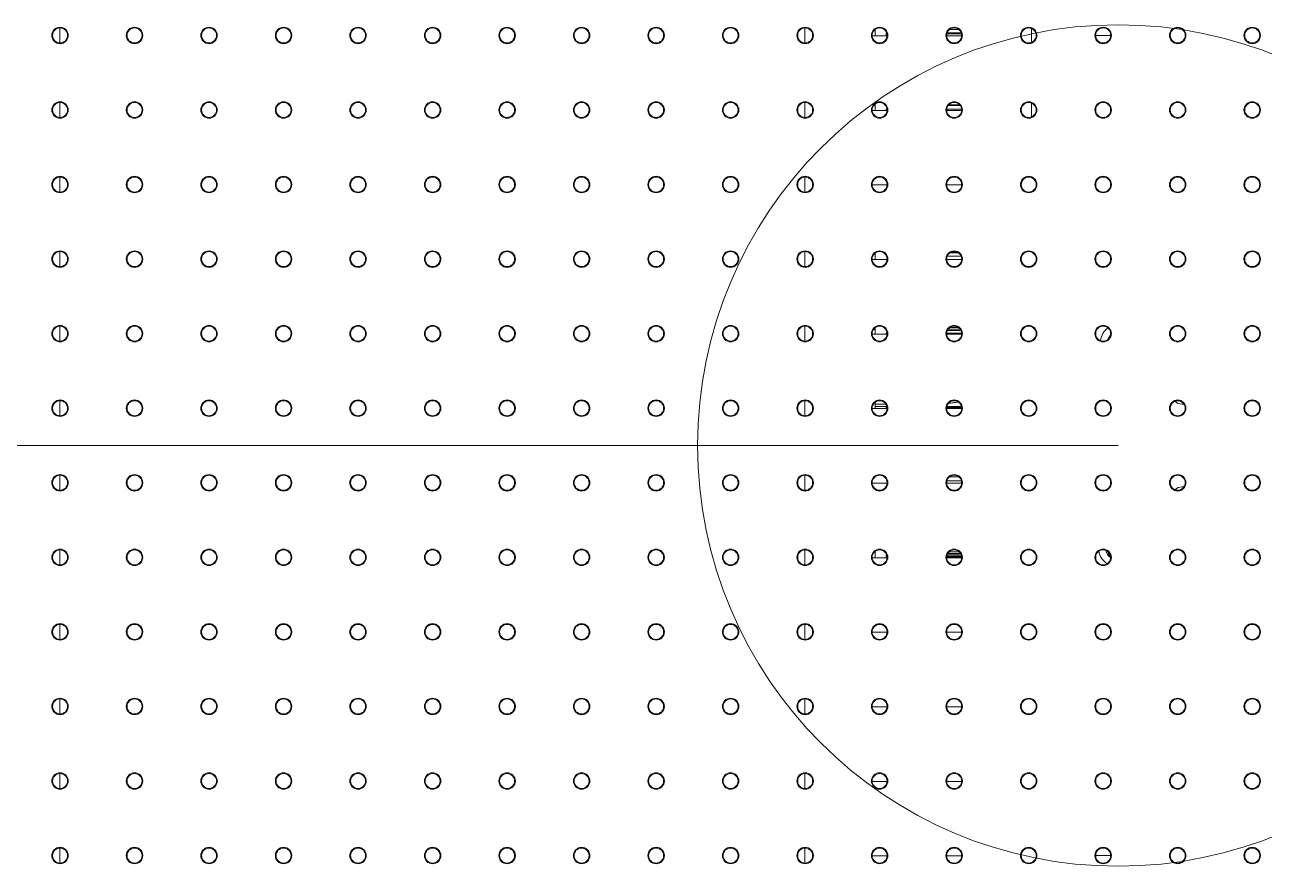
# Model space of a CAD drawing. Header units: millimetres. Extents: x -2048 to 999, y -438 to 438.
# Drawn here: x 363.3 to 785.8, y -143.3 to 143.3 of the extents above; entities that cross this region are included whole.
import ezdxf
from ezdxf.lldxf.tags import DXFTag

# ---------------------------------------------------------------- set-up
doc = ezdxf.new("R2010")
doc.units = ezdxf.units.MM
doc.layers.add('LGV', color=4, linetype='Continuous')
doc.layers.add('Refrence', color=6, linetype='Continuous')
tags = doc.linetypes.add('CENTERX2', pattern=[20.32, 12.7, -2.54, 2.54, -2.54]).pattern_tags.tags
tags[10:11] = [DXFTag(74, 4), DXFTag(75, 0), DXFTag(340, '0'), DXFTag(46, 1.0), DXFTag(50, 0.0), DXFTag(44, 0.0), DXFTag(45, 0.0)]
tags[8:9] = [DXFTag(74, 4), DXFTag(75, 0), DXFTag(340, '0'), DXFTag(46, 1.0), DXFTag(50, 0.0), DXFTag(44, 0.0), DXFTag(45, 0.0)]
tags[6:7] = [DXFTag(74, 4), DXFTag(75, 0), DXFTag(340, '0'), DXFTag(46, 1.0), DXFTag(50, 0.0), DXFTag(44, 0.0), DXFTag(45, 0.0)]
tags[4:5] = [DXFTag(74, 4), DXFTag(75, 0), DXFTag(340, '0'), DXFTag(46, 1.0), DXFTag(50, 0.0), DXFTag(44, 0.0), DXFTag(45, 0.0)]

msp = doc.modelspace()

# ---------------------------------------------------------------- linework, layer by layer
at = {"layer": 'LGV', "linetype": 'Continuous', "lineweight": 15}
for p, q in [((375.23, 142.25), (375.23, 137.15)), ((629.23, 137.15), (629.23, 142.25)), ((631.77, 139.13), (631.77, 140.27)), ((657.23, 139.57), (652.14, 139.57)), ((653.11, 141.71), (653.11, 139.57)), ((657.07, 140.6), (656.92, 140.6)), ((656.92, 140.6), (656.92, 139.42)), ((682.63, 139.57), (677.54, 139.57)), ((682.57, 140.27), (677.6, 140.27)), ((682.47, 140.6), (677.7, 140.6)), ((681.61, 141.75), (678.56, 141.75)), ((706.47, 142.05), (706.47, 137.35)), ((733.44, 139.7), (728.33, 139.7)), ((375.23, 116.85), (375.23, 111.75)), ((629.23, 111.75), (629.23, 116.85)), ((631.77, 113.73), (631.77, 114.87)), ((657.23, 114.17), (652.14, 114.17)), ((653.11, 116.31), (653.11, 114.17)), ((657.22, 114.58), (656.92, 114.58)), ((656.92, 114.58), (656.92, 114.17)), ((682.63, 114.17), (677.54, 114.17)), ((682.62, 114.58), (677.55, 114.58)), ((682.16, 115.79), (678.01, 115.79)), ((681.93, 116.07), (678.24, 116.07)), ((706.47, 116.65), (706.47, 111.95)), ((375.23, 91.45), (375.23, 86.35)), ((629.23, 86.35), (629.23, 91.45)), ((657.23, 88.77), (652.14, 88.77)), ((682.63, 88.77), (677.54, 88.77)), ((375.23, 66.05), (375.23, 60.95)), ((629.23, 60.95), (629.23, 66.05)), ((653.11, 65.51), (653.11, 63.37)), ((656.92, 64.73), (656.92, 64.54)), ((657.01, 64.54), (656.92, 64.54)), ((682.41, 64.54), (677.76, 64.54)), ((681.49, 65.63), (678.68, 65.63)), ((681.1, 65.84), (679.07, 65.84)), ((657.23, 63.37), (652.14, 63.37)), ((682.63, 63.37), (677.54, 63.37)), ((375.23, 40.65), (375.23, 35.55)), ((629.23, 35.55), (629.23, 40.65)), ((653.11, 39.55), (652.59, 39.55)), ((653.11, 40.11), (653.11, 39.55)), ((653.11, 39.55), (653.11, 37.97)), ((656.96, 39.25), (656.92, 39.23)), ((656.97, 39.23), (656.92, 39.23)), ((657.23, 38.26), (656.92, 38.26)), ((656.92, 38.26), (656.92, 37.97)), ((682.63, 38.26), (677.54, 38.26)), ((682.37, 39.23), (677.8, 39.23)), ((682.1, 39.67), (678.07, 39.67)), ((681.47, 40.24), (678.7, 40.24)), ((657.23, 37.97), (652.14, 37.97)), ((682.63, 37.97), (677.54, 37.97)), ((375.23, 15.25), (375.23, 10.15)), ((629.23, 10.15), (629.23, 15.25)), ((653.11, 14.71), (653.11, 12.57)), ((653.11, 14.1), (656.82, 14.1)), ((656.92, 13.33), (653.11, 13.33)), ((656.92, 13.33), (656.92, 13.33)), ((657.16, 13.33), (656.92, 13.33)), ((657.18, 13.25), (656.92, 13.25)), ((656.92, 13.25), (656.92, 13.11)), ((656.92, 13.25), (657.1, 13.11)), ((657.2, 13.11), (656.92, 13.11)), ((657.23, 12.9), (656.92, 12.9)), ((656.92, 12.9), (656.92, 12.62)), ((682.63, 12.9), (677.54, 12.9)), ((682.6, 13.11), (677.57, 13.11)), ((682.58, 13.25), (677.59, 13.25)), ((682.56, 13.33), (677.61, 13.33)), ((757.81, 14.08), (758.43, 14.08)), ((657.23, 12.57), (652.14, 12.57)), ((657.24, 12.62), (656.92, 12.62)), ((682.64, 12.62), (677.53, 12.62)), ((682.63, 12.57), (677.54, 12.57)), ((375.23, -10.15), (375.23, -15.25)), ((629.23, -15.25), (629.23, -10.15)), ((682.55, -12.02), (677.62, -12.02)), ((682.55, -12.04), (677.62, -12.04)), ((681.62, -10.66), (678.55, -10.66)), ((657.23, -12.83), (652.14, -12.83)), ((682.63, -12.83), (677.54, -12.83)), ((758.43, -14.08), (757.81, -14.08)), ((375.23, -35.55), (375.23, -40.65)), ((629.23, -40.65), (629.23, -35.55)), ((653.11, -36.09), (653.11, -38.23)), ((657.09, -37.24), (656.92, -37.24)), ((656.92, -37.24), (656.92, -37.66)), ((657.2, -37.66), (656.92, -37.66)), ((657.24, -38.02), (656.92, -38.02)), ((656.92, -38.02), (656.92, -38.23)), ((682.64, -38.02), (677.53, -38.02)), ((682.6, -37.66), (677.57, -37.66)), ((682.49, -37.24), (677.68, -37.24)), ((682.25, -36.75), (677.92, -36.75)), ((681.79, -36.2), (678.38, -36.2)), ((680.49, -35.58), (679.68, -35.58)), ((657.23, -38.23), (652.14, -38.23)), ((682.63, -38.23), (677.54, -38.23)), ((375.23, -60.95), (375.23, -66.05)), ((629.23, -66.05), (629.23, -60.95)), ((657.23, -63.63), (652.14, -63.63)), ((682.63, -63.63), (677.54, -63.63)), ((375.23, -86.35), (375.23, -91.45)), ((629.23, -91.45), (629.23, -86.35)), ((657.23, -89.03), (652.14, -89.03)), ((682.63, -89.03), (677.54, -89.03)), ((375.23, -111.75), (375.23, -116.85)), ((629.23, -116.85), (629.23, -111.75)), ((657.23, -114.43), (652.14, -114.43)), ((682.63, -114.43), (677.54, -114.43)), ((375.23, -137.15), (375.23, -142.25)), ((629.23, -142.25), (629.23, -137.15)), ((657.23, -139.83), (652.14, -139.83)), ((682.63, -139.83), (677.54, -139.83)), ((733.44, -139.7), (728.33, -139.7))]:
    msp.add_line(p, q, dxfattribs=at)
at = {"layer": 'LGV', "linetype": 'Continuous', "lineweight": 15, "flags": 128}
for points in [[(656.92, 140.6), (657.1, 140.53), (657.1, 140.53)], [(732.49, 36.11), (732.79, 36.83), (733.4, 37.66)], [(656.92, 12.9), (657.1, 12.76), (657.24, 12.66)], [(657.16, -37.48), (657.1, -37.52), (656.92, -37.66)], [(657.24, -38.06), (657.1, -38.16), (657.01, -38.23)]]:
    msp.add_lwpolyline(points, dxfattribs=at)
at = {"layer": 'LGV', "linetype": 'Continuous', "lineweight": 15}
for centre, radius in [((375.29, 139.7), 2.81), ((375.29, 139.7), 2.55), ((400.69, 139.7), 2.81), ((400.69, 139.7), 2.55), ((426.08, 139.7), 2.81), ((426.08, 139.7), 2.55), ((451.49, 139.7), 2.81), ((451.49, 139.7), 2.55), ((476.88, 139.7), 2.81), ((476.88, 139.7), 2.55), ((502.29, 139.7), 2.81), ((502.29, 139.7), 2.55), ((527.69, 139.7), 2.81), ((527.69, 139.7), 2.55), ((553.09, 139.7), 2.81), ((553.09, 139.7), 2.55), ((578.49, 139.7), 2.81), ((578.49, 139.7), 2.55), ((603.88, 139.7), 2.81), ((603.88, 139.7), 2.55), ((629.29, 139.7), 2.81), ((629.29, 139.7), 2.55), ((654.69, 139.7), 2.81), ((654.69, 139.7), 2.55), ((680.09, 139.7), 2.81), ((680.09, 139.7), 2.55), ((705.49, 139.7), 2.81), ((705.49, 139.7), 2.55), ((730.88, 139.7), 2.81), ((730.88, 139.7), 2.55), ((756.29, 139.7), 2.81), ((756.29, 139.7), 2.55), ((781.69, 139.7), 2.81), ((781.69, 139.7), 2.55), ((375.29, 114.3), 2.81), ((375.29, 114.3), 2.55), ((400.69, 114.3), 2.81), ((400.69, 114.3), 2.55), ((426.08, 114.3), 2.81), ((426.08, 114.3), 2.55), ((451.49, 114.3), 2.81), ((451.49, 114.3), 2.55), ((476.88, 114.3), 2.81), ((476.88, 114.3), 2.55), ((502.29, 114.3), 2.81), ((502.29, 114.3), 2.55), ((527.69, 114.3), 2.81), ((527.69, 114.3), 2.55), ((553.09, 114.3), 2.81), ((553.09, 114.3), 2.55), ((578.49, 114.3), 2.81), ((578.49, 114.3), 2.55), ((603.88, 114.3), 2.81), ((603.88, 114.3), 2.55), ((629.29, 114.3), 2.81), ((629.29, 114.3), 2.55), ((654.69, 114.3), 2.81), ((654.69, 114.3), 2.55), ((680.09, 114.3), 2.81), ((680.09, 114.3), 2.55), ((705.49, 114.3), 2.81), ((705.49, 114.3), 2.55), ((730.88, 114.3), 2.81), ((730.88, 114.3), 2.55), ((756.29, 114.3), 2.81), ((756.29, 114.3), 2.55), ((781.69, 114.3), 2.81), ((781.69, 114.3), 2.55), ((375.29, 88.9), 2.81), ((375.29, 88.9), 2.55), ((400.69, 88.9), 2.81), ((400.69, 88.9), 2.55), ((426.08, 88.9), 2.81), ((426.08, 88.9), 2.55), ((451.49, 88.9), 2.81), ((451.49, 88.9), 2.55), ((476.88, 88.9), 2.81), ((476.88, 88.9), 2.55), ((502.29, 88.9), 2.81), ((502.29, 88.9), 2.55), ((527.69, 88.9), 2.81), ((527.69, 88.9), 2.55), ((553.09, 88.9), 2.81), ((553.09, 88.9), 2.55), ((578.49, 88.9), 2.81), ((578.49, 88.9), 2.55), ((603.88, 88.9), 2.81), ((603.88, 88.9), 2.55), ((629.29, 88.9), 2.81), ((629.29, 88.9), 2.55), ((654.69, 88.9), 2.81), ((654.69, 88.9), 2.55), ((680.09, 88.9), 2.81), ((680.09, 88.9), 2.55), ((705.49, 88.9), 2.81), ((705.49, 88.9), 2.55), ((730.88, 88.9), 2.81), ((730.88, 88.9), 2.55), ((756.29, 88.9), 2.81), ((756.29, 88.9), 2.55), ((781.69, 88.9), 2.81), ((781.69, 88.9), 2.55), ((375.29, 63.5), 2.81), ((375.29, 63.5), 2.55), ((400.69, 63.5), 2.81), ((400.69, 63.5), 2.55), ((426.08, 63.5), 2.81), ((426.08, 63.5), 2.55), ((451.49, 63.5), 2.81), ((451.49, 63.5), 2.55), ((476.88, 63.5), 2.81), ((476.88, 63.5), 2.55), ((502.29, 63.5), 2.81), ((502.29, 63.5), 2.55), ((527.69, 63.5), 2.81), ((527.69, 63.5), 2.55), ((553.09, 63.5), 2.81), ((553.09, 63.5), 2.55), ((578.49, 63.5), 2.81), ((578.49, 63.5), 2.55), ((603.88, 63.5), 2.81), ((603.88, 63.5), 2.55), ((629.29, 63.5), 2.81), ((629.29, 63.5), 2.55), ((654.69, 63.5), 2.81), ((654.69, 63.5), 2.55), ((680.09, 63.5), 2.81), ((680.09, 63.5), 2.55), ((705.49, 63.5), 2.81), ((705.49, 63.5), 2.55), ((730.88, 63.5), 2.81), ((730.88, 63.5), 2.55), ((756.29, 63.5), 2.81), ((756.29, 63.5), 2.55), ((781.69, 63.5), 2.81), ((781.69, 63.5), 2.55), ((375.29, 38.1), 2.81), ((375.29, 38.1), 2.55), ((400.69, 38.1), 2.81), ((400.69, 38.1), 2.55), ((426.08, 38.1), 2.81), ((426.08, 38.1), 2.55), ((451.49, 38.1), 2.81), ((451.49, 38.1), 2.55), ((476.88, 38.1), 2.81), ((476.88, 38.1), 2.55), ((502.29, 38.1), 2.81), ((502.29, 38.1), 2.55), ((527.69, 38.1), 2.81), ((527.69, 38.1), 2.55), ((553.09, 38.1), 2.81), ((553.09, 38.1), 2.55), ((578.49, 38.1), 2.81), ((578.49, 38.1), 2.55), ((603.88, 38.1), 2.81), ((603.88, 38.1), 2.55), ((629.29, 38.1), 2.81), ((629.29, 38.1), 2.55), ((654.69, 38.1), 2.81), ((654.69, 38.1), 2.55), ((680.09, 38.1), 2.81), ((680.09, 38.1), 2.55), ((705.49, 38.1), 2.81), ((705.49, 38.1), 2.55), ((730.88, 38.1), 2.81), ((730.88, 38.1), 2.55), ((756.29, 38.1), 2.81), ((756.29, 38.1), 2.55), ((781.69, 38.1), 2.81), ((781.69, 38.1), 2.55), ((375.29, 12.7), 2.81), ((375.29, 12.7), 2.55), ((400.69, 12.7), 2.81), ((400.69, 12.7), 2.55), ((426.08, 12.7), 2.81), ((426.08, 12.7), 2.55), ((451.49, 12.7), 2.81), ((451.49, 12.7), 2.55), ((476.88, 12.7), 2.81), ((476.88, 12.7), 2.55), ((502.29, 12.7), 2.81), ((502.29, 12.7), 2.55), ((527.69, 12.7), 2.81), ((527.69, 12.7), 2.55), ((553.09, 12.7), 2.81), ((553.09, 12.7), 2.55), ((578.49, 12.7), 2.81), ((578.49, 12.7), 2.55), ((603.88, 12.7), 2.81), ((603.88, 12.7), 2.55), ((629.29, 12.7), 2.81), ((629.29, 12.7), 2.55), ((654.69, 12.7), 2.81), ((654.69, 12.7), 2.55), ((680.09, 12.7), 2.81), ((680.09, 12.7), 2.55), ((705.49, 12.7), 2.81), ((705.49, 12.7), 2.55), ((730.88, 12.7), 2.81), ((730.88, 12.7), 2.55), ((756.29, 12.7), 2.81), ((756.29, 12.7), 2.55), ((781.69, 12.7), 2.81), ((781.69, 12.7), 2.55), ((375.29, -12.7), 2.81), ((375.29, -12.7), 2.55), ((400.69, -12.7), 2.81), ((400.69, -12.7), 2.55), ((426.08, -12.7), 2.81), ((426.08, -12.7), 2.55), ((451.49, -12.7), 2.81), ((451.49, -12.7), 2.55), ((476.88, -12.7), 2.81), ((476.88, -12.7), 2.55), ((502.29, -12.7), 2.81), ((502.29, -12.7), 2.55), ((527.69, -12.7), 2.81), ((527.69, -12.7), 2.55), ((553.09, -12.7), 2.81), ((553.09, -12.7), 2.55), ((578.49, -12.7), 2.81), ((578.49, -12.7), 2.55), ((603.88, -12.7), 2.81), ((603.88, -12.7), 2.55), ((629.29, -12.7), 2.81), ((629.29, -12.7), 2.55), ((654.69, -12.7), 2.81), ((654.69, -12.7), 2.55), ((680.09, -12.7), 2.81), ((680.09, -12.7), 2.55), ((705.49, -12.7), 2.81), ((705.49, -12.7), 2.55), ((730.88, -12.7), 2.81), ((730.88, -12.7), 2.55), ((756.29, -12.7), 2.81), ((756.29, -12.7), 2.55), ((781.69, -12.7), 2.81), ((781.69, -12.7), 2.55), ((375.29, -38.1), 2.81), ((375.29, -38.1), 2.55), ((400.69, -38.1), 2.81), ((400.69, -38.1), 2.55), ((426.08, -38.1), 2.81), ((426.08, -38.1), 2.55), ((451.49, -38.1), 2.81), ((451.49, -38.1), 2.55), ((476.88, -38.1), 2.81), ((476.88, -38.1), 2.55), ((502.29, -38.1), 2.81), ((502.29, -38.1), 2.55), ((527.69, -38.1), 2.81), ((527.69, -38.1), 2.55), ((553.09, -38.1), 2.81), ((553.09, -38.1), 2.55), ((578.49, -38.1), 2.81), ((578.49, -38.1), 2.55), ((603.88, -38.1), 2.81), ((603.88, -38.1), 2.55), ((629.29, -38.1), 2.81), ((629.29, -38.1), 2.55), ((654.69, -38.1), 2.81), ((654.69, -38.1), 2.55), ((680.09, -38.1), 2.81), ((680.09, -38.1), 2.55), ((705.49, -38.1), 2.81), ((705.49, -38.1), 2.55), ((730.88, -38.1), 2.81), ((730.88, -38.1), 2.55), ((756.29, -38.1), 2.81), ((756.29, -38.1), 2.55), ((781.69, -38.1), 2.81), ((781.69, -38.1), 2.55), ((375.29, -63.5), 2.81), ((375.29, -63.5), 2.55), ((400.69, -63.5), 2.81), ((400.69, -63.5), 2.55), ((426.08, -63.5), 2.81), ((426.08, -63.5), 2.55), ((451.49, -63.5), 2.81), ((451.49, -63.5), 2.55), ((476.88, -63.5), 2.81), ((476.88, -63.5), 2.55), ((502.29, -63.5), 2.81), ((502.29, -63.5), 2.55), ((527.69, -63.5), 2.81), ((527.69, -63.5), 2.55), ((553.09, -63.5), 2.81), ((553.09, -63.5), 2.55), ((578.49, -63.5), 2.81), ((578.49, -63.5), 2.55), ((603.88, -63.5), 2.81), ((603.88, -63.5), 2.55), ((629.29, -63.5), 2.81), ((629.29, -63.5), 2.55), ((654.69, -63.5), 2.81), ((654.69, -63.5), 2.55), ((680.09, -63.5), 2.81), ((680.09, -63.5), 2.55), ((705.49, -63.5), 2.81), ((705.49, -63.5), 2.55), ((730.88, -63.5), 2.81), ((730.88, -63.5), 2.55), ((756.29, -63.5), 2.81), ((756.29, -63.5), 2.55), ((781.69, -63.5), 2.81), ((781.69, -63.5), 2.55), ((375.29, -88.9), 2.81), ((375.29, -88.9), 2.55), ((400.69, -88.9), 2.81), ((400.69, -88.9), 2.55), ((426.08, -88.9), 2.81), ((426.08, -88.9), 2.55), ((451.49, -88.9), 2.81), ((451.49, -88.9), 2.55), ((476.88, -88.9), 2.81), ((476.88, -88.9), 2.55), ((502.29, -88.9), 2.81), ((502.29, -88.9), 2.55), ((527.69, -88.9), 2.81), ((527.69, -88.9), 2.55), ((553.09, -88.9), 2.81), ((553.09, -88.9), 2.55), ((578.49, -88.9), 2.81), ((578.49, -88.9), 2.55), ((603.88, -88.9), 2.81), ((603.88, -88.9), 2.55), ((629.29, -88.9), 2.81), ((629.29, -88.9), 2.55), ((654.69, -88.9), 2.81), ((654.69, -88.9), 2.55), ((680.09, -88.9), 2.81), ((680.09, -88.9), 2.55), ((705.49, -88.9), 2.81), ((705.49, -88.9), 2.55), ((730.88, -88.9), 2.81), ((730.88, -88.9), 2.55), ((756.29, -88.9), 2.81), ((756.29, -88.9), 2.55), ((781.69, -88.9), 2.81), ((781.69, -88.9), 2.55), ((375.29, -114.3), 2.81), ((375.29, -114.3), 2.55), ((400.69, -114.3), 2.81), ((400.69, -114.3), 2.55), ((426.08, -114.3), 2.81), ((426.08, -114.3), 2.55), ((451.49, -114.3), 2.81), ((451.49, -114.3), 2.55), ((476.88, -114.3), 2.81), ((476.88, -114.3), 2.55), ((502.29, -114.3), 2.81), ((502.29, -114.3), 2.55), ((527.69, -114.3), 2.81), ((527.69, -114.3), 2.55), ((553.09, -114.3), 2.81), ((553.09, -114.3), 2.55), ((578.49, -114.3), 2.81), ((578.49, -114.3), 2.55), ((603.88, -114.3), 2.81), ((603.88, -114.3), 2.55), ((629.29, -114.3), 2.81), ((629.29, -114.3), 2.55), ((654.69, -114.3), 2.81), ((654.69, -114.3), 2.55), ((680.09, -114.3), 2.81), ((680.09, -114.3), 2.55), ((705.49, -114.3), 2.81), ((705.49, -114.3), 2.55), ((730.88, -114.3), 2.81), ((730.88, -114.3), 2.55), ((756.29, -114.3), 2.81), ((756.29, -114.3), 2.55), ((781.69, -114.3), 2.81), ((781.69, -114.3), 2.55), ((375.29, -139.7), 2.81), ((375.29, -139.7), 2.55), ((400.69, -139.7), 2.81), ((400.69, -139.7), 2.55), ((426.08, -139.7), 2.81), ((426.08, -139.7), 2.55), ((451.49, -139.7), 2.81), ((451.49, -139.7), 2.55), ((476.88, -139.7), 2.81), ((476.88, -139.7), 2.55), ((502.29, -139.7), 2.81), ((502.29, -139.7), 2.55), ((527.69, -139.7), 2.81), ((527.69, -139.7), 2.55), ((553.09, -139.7), 2.81), ((553.09, -139.7), 2.55), ((578.49, -139.7), 2.81), ((578.49, -139.7), 2.55), ((603.88, -139.7), 2.81), ((603.88, -139.7), 2.55), ((629.29, -139.7), 2.81), ((629.29, -139.7), 2.55), ((654.69, -139.7), 2.81), ((654.69, -139.7), 2.55), ((680.09, -139.7), 2.81), ((680.09, -139.7), 2.55), ((705.49, -139.7), 2.81), ((705.49, -139.7), 2.55), ((730.88, -139.7), 2.81), ((730.88, -139.7), 2.55), ((756.29, -139.7), 2.81), ((756.29, -139.7), 2.55), ((781.69, -139.7), 2.81), ((781.69, -139.7), 2.55)]:
    msp.add_circle(centre, radius, dxfattribs=at)
for centre, radius, start, end in [((736.27, 34.92), 6.35, 126.086, 172.8103), ((757.81, 17.46), 3.38, 224.5086, 270), ((757.81, -17.46), 3.38, 90, 135.4914), ((735.66, -34.92), 6.35, 188.9723, 237.3022), ((735.66, -34.92), 3.96, 191.4367, 235.7839), ((735.66, -34.92), 3.57, 196.5602, 230.6604)]:
    msp.add_arc(centre, radius, start, end, dxfattribs=at)
msp.add_open_spline([(678.25, 14.41), (678.75, 14.45), (679.83, 14.53), (680.89, 14.7), (681.47, 14.78)], degree=3, knots=[0, 0, 0, 0, 0.459886, 1, 1, 1, 1], dxfattribs=at)
at = {"layer": 'Refrence', "linetype": 'CENTERX2', "lineweight": 0}
msp.add_line((735.97, 0), (-735.96, 0), dxfattribs=at)
at = {"layer": 'Refrence', "linetype": 'Continuous', "lineweight": 0}
msp.add_circle((735.97, 0), 143.32, dxfattribs=at)

doc.saveas('drawing.dxf')
